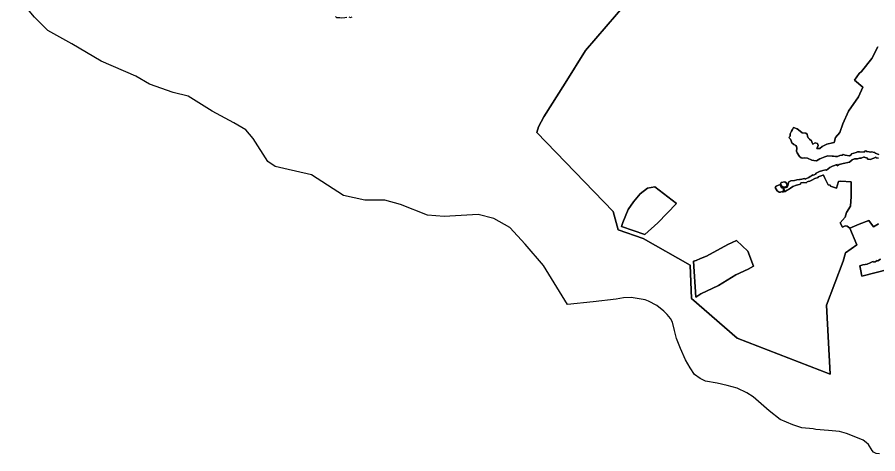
# Model space of a CAD drawing. Extents: x 542592 to 549536, y 1840490 to 1846308.
# Drawn here: x 545231 to 547157, y 1840908 to 1841884 of the extents above; entities that cross this region are included whole.
import ezdxf

# ---------------------------------------------------------------- set-up
doc = ezdxf.new("R2010")
doc.units = 0
doc.layers.add('Level 10', color=7, linetype='Continuous')

msp = doc.modelspace()

# ---------------------------------------------------------------- linework, layer by layer
at = {"layer": 'Level 10'}
for points in [[(547160.77, 1840908.48), (547153.76, 1840909.32), (547150.58, 1840910.41), (547148.82, 1840911.23), (547147.79, 1840912.06), (547144.83, 1840915.99), (547136.11, 1840929.1), (547131.42, 1840933.76), (547124.18, 1840938.9), (547103.93, 1840946.84), (547087.21, 1840953.85), (547071.52, 1840958.28), (547046.45, 1840960.63), (547018.57, 1840962.4), (547012.2, 1840964), (546986.84, 1840966.82), (546966.84, 1840973.49), (546938.45, 1840985.33), (546913.93, 1841004.71), (546878.02, 1841035.75), (546863.72, 1841044.58), (546842.34, 1841055.49), (546819.91, 1841060.9), (546797.86, 1841066.66), (546771.48, 1841070.9), (546759.54, 1841076.66), (546746.82, 1841085.43), (546737.34, 1841100.8), (546726.95, 1841118.75), (546715.59, 1841143.86), (546706.72, 1841166.07), (546702.14, 1841183.99), (546698, 1841202.74), (546693.61, 1841211.1), (546686.06, 1841219.87), (546678.46, 1841227.47), (546662.77, 1841239.66), (546644.38, 1841249.61), (546636.31, 1841252.29), (546605.25, 1841257.67), (546588.33, 1841256.74), (546571.8, 1841253.78), (546571.77, 1841253.77), (546520.24, 1841247.9), (546462.54, 1841241.91), (546408.91, 1841329.64), (546368.17, 1841377.31), (546334.09, 1841414.25), (546297.72, 1841434.73), (546263.07, 1841443.26), (546186.94, 1841438.72), (546149.44, 1841442.13), (546089.22, 1841466.01), (546054, 1841475.1), (546009.11, 1841475.67), (545961.39, 1841485.9), (545889.81, 1841531.96), (545827.89, 1841546.17), (545808.57, 1841550.72), (545792.07, 1841561.86), (545759.71, 1841613.25), (545743.15, 1841632.51), (545715.92, 1841648.54), (545667.87, 1841674.1), (545613.67, 1841707.86), (545580.43, 1841716.06), (545527.34, 1841734.87), (545496.92, 1841752.58), (545419.2, 1841785.8), (545353.36, 1841825.08), (545299.64, 1841854.39), (545269.88, 1841884.34), (545231.37, 1841931.39)], [(547158.97, 1841569.27), (547153.33, 1841570.39), (547152.66, 1841571.39), (547148.09, 1841569.59), (547139.73, 1841565.98), (547133.86, 1841566.98), (547134.25, 1841569.22), (547126.98, 1841571.36), (547126.38, 1841572.53), (547119.6, 1841568.98), (547116.03, 1841569.66), (547111.88, 1841568.11), (547108.54, 1841567.46), (547104.72, 1841567.54), (547099.62, 1841565.81), (547094.13, 1841560.65), (547079.42, 1841557.38), (547071, 1841555.07), (547066.33, 1841552.36), (547066.1, 1841555.24), (547055.78, 1841551.59), (547049.8, 1841548.4), (547042.65, 1841542.85), (547041.06, 1841543.19), (547034.26, 1841541.7), (547027.03, 1841539.14), (547019.41, 1841535.84), (547017.37, 1841533.6), (547015.03, 1841532.18), (547012.35, 1841531.44), (547011.5, 1841531.9), (547008.93, 1841529.82), (547005.72, 1841528.33), (547003.17, 1841526.42), (546997.59, 1841523.72), (546994.58, 1841522.04), (546994.1, 1841523.81), (546983.35, 1841521.4), (546981.55, 1841521.77), (546976.27, 1841520.83), (546970.54, 1841519.37), (546962.77, 1841518.5), (546958.09, 1841516.08), (546956.5, 1841511.66), (546955.88, 1841507.95), (546954.54, 1841504.28), (546952.38, 1841503.4), (546947.93, 1841502.83), (546947.09, 1841501.26), (546947.43, 1841498.64), (546948.12, 1841494.24), (546954.39, 1841497.78), (546957.13, 1841499.21), (546961.89, 1841501.91), (546967.32, 1841506.2), (546975.16, 1841508.69), (546983.87, 1841511.12), (546984.63, 1841514.4), (546990.49, 1841514.8), (546996.49, 1841513.82), (546998.73, 1841516.04), (547001.49, 1841517.31), (547005.16, 1841517.63), (547009.73, 1841519.95), (547016.3, 1841523.6), (547023.47, 1841526.45), (547023.36, 1841527.36), (547030.73, 1841529.94), (547033.76, 1841531.38), (547035.99, 1841531.55), (547038.2, 1841526.02), (547045.75, 1841510.05), (547050.86, 1841509.05), (547051.54, 1841506.49), (547064.68, 1841502.54), (547069.03, 1841517.41), (547074.59, 1841517.69), (547097.27, 1841516.53), (547097.75, 1841483.25), (547096.12, 1841461.7), (547087.39, 1841447.84), (547084.27, 1841437.57), (547073, 1841424.97), (547078.22, 1841415.05), (547084.27, 1841418), (547088.75, 1841417.05), (547094.34, 1841412.87), (547110.439, 1841375.738), (547084.638, 1841358.016), (547079.261, 1841339.204), (547042.168, 1841240.375), (547050.218, 1841086.41), (546842.328, 1841166.778), (546740.123, 1841255.736), (546737.203, 1841330.153), (546631.781, 1841390.069), (546576.014, 1841409.171), (546564.582, 1841450.215), (546393.949, 1841626.952), (546397.603, 1841639.133), (546409.662, 1841661.795), (546457.321, 1841736.683), (546503.198, 1841809.78), (546595.851, 1841917.59)], [(546595.851, 1841917.59), (546503.198, 1841809.78), (546457.321, 1841736.683), (546409.662, 1841661.795), (546397.603, 1841639.133), (546393.949, 1841626.952), (546564.582, 1841450.215), (546576.014, 1841409.171), (546631.781, 1841390.069), (546737.203, 1841330.153), (546740.123, 1841255.736), (546842.328, 1841166.778), (547050.218, 1841086.41), (547042.168, 1841240.375), (547079.261, 1841339.204), (547084.638, 1841358.016), (547110.439, 1841375.738), (547094.34, 1841412.87), (547115.65, 1841422), (547136.83, 1841429.91), (547147.54, 1841415.99), (547158.57, 1841422.21)], [(545943.56, 1841885.82), (545946.06, 1841883.94), (545949.01, 1841883.55), (545953.68, 1841883.52), (545957.71, 1841883.01), (545964.8, 1841883.91), (545968.89, 1841884.58)], [(545973.56, 1841885.19), (545977.4, 1841883.81), (545981.18, 1841885.23)], [(547159.42, 1841577.59), (547150.9, 1841580.45), (547150.28, 1841582.29), (547141.97, 1841583.41), (547140.95, 1841583.01), (547137.87, 1841583.26), (547132.85, 1841583.91), (547130.22, 1841585.62), (547127.69, 1841584.88), (547127.36, 1841582.75), (547115.83, 1841583.66), (547112.04, 1841583.56), (547108.58, 1841581.9), (547098.06, 1841579.25), (547097.32, 1841576.96), (547093.89, 1841574.17), (547084.23, 1841576.13), (547079.92, 1841577.79), (547077.62, 1841576.3), (547072.19, 1841575.5), (547066.66, 1841572.97), (547062.27, 1841572.97), (547058.36, 1841573.94), (547055.13, 1841573.53), (547044.98, 1841574.44), (547038.71, 1841572.33), (547027.1, 1841567.88), (547019.76, 1841563.01), (547014.05, 1841563.96), (547009.4, 1841564.68), (546999.66, 1841568.95), (546994.04, 1841569.86), (546989.25, 1841569.52), (546985.51, 1841570.42), (546982.14, 1841572.98), (546976.47, 1841580.86), (546975.39, 1841585.11), (546975.78, 1841591.42), (546975.09, 1841595.43), (546973.43, 1841597.72), (546969.22, 1841599.56), (546964.67, 1841603.5), (546963.5, 1841608.42), (546961.6, 1841611.42), (546957.96, 1841615.76), (546961.07, 1841618.53), (546961.16, 1841623.71), (546964.15, 1841629.8), (546966.26, 1841633.69), (546968.49, 1841637.54), (546976.4, 1841634.69), (546983.06, 1841629.93), (546987.7, 1841625.66), (546996.39, 1841624.83), (546999.24, 1841622.77), (546999.98, 1841618.72), (547001.43, 1841615.11), (547003.99, 1841611.9), (547008.9, 1841607.69), (547010, 1841603.45), (547011.91, 1841600.77), (547017.23, 1841603.55), (547022.35, 1841602.21), (547023.76, 1841597.26), (547020.61, 1841591.08), (547027.1, 1841591.17), (547032.64, 1841595.35), (547043.28, 1841600.5), (547055.48, 1841603.8), (547059.3, 1841604.3), (547062.37, 1841615.73), (547072.53, 1841626.92), (547078.62, 1841646.23), (547091.6, 1841674.66), (547113.89, 1841706.18), (547123.53, 1841727.73), (547105.12, 1841743.37), (547115.43, 1841758.26), (547120.87, 1841763.06), (547143.57, 1841791.88), (547157.4, 1841818.54)], [(547157.4, 1841818.54), (547143.57, 1841791.88), (547120.87, 1841763.06), (547115.43, 1841758.26), (547105.12, 1841743.37), (547123.53, 1841727.73), (547113.89, 1841706.18), (547091.6, 1841674.66), (547078.62, 1841646.23), (547072.53, 1841626.92), (547062.37, 1841615.73), (547059.3, 1841604.3), (547055.48, 1841603.8), (547043.28, 1841600.5), (547032.64, 1841595.35), (547027.1, 1841591.17), (547020.61, 1841591.08), (547023.76, 1841597.26), (547022.35, 1841602.21), (547017.23, 1841603.55), (547011.91, 1841600.77), (547010, 1841603.45), (547008.9, 1841607.69), (547003.99, 1841611.9), (547001.43, 1841615.11), (546999.98, 1841618.72), (546999.24, 1841622.77), (546996.39, 1841624.83), (546987.7, 1841625.66), (546983.06, 1841629.93), (546976.4, 1841634.69), (546968.49, 1841637.54), (546966.26, 1841633.69), (546964.15, 1841629.8), (546961.16, 1841623.71), (546961.07, 1841618.53), (546957.96, 1841615.76), (546961.6, 1841611.42), (546963.5, 1841608.42), (546964.67, 1841603.5), (546969.22, 1841599.56), (546973.43, 1841597.72), (546975.09, 1841595.43), (546975.78, 1841591.42), (546975.39, 1841585.11), (546976.47, 1841580.86), (546982.14, 1841572.98), (546985.51, 1841570.42), (546989.25, 1841569.52), (546994.04, 1841569.86), (546999.66, 1841568.95), (547009.4, 1841564.68), (547014.05, 1841563.96), (547019.76, 1841563.01), (547027.1, 1841567.88), (547038.71, 1841572.33), (547044.98, 1841574.44), (547055.13, 1841573.53), (547058.36, 1841573.94), (547062.27, 1841572.97), (547066.66, 1841572.97), (547072.19, 1841575.5), (547077.62, 1841576.3), (547079.92, 1841577.79), (547084.23, 1841576.13), (547093.89, 1841574.17), (547097.32, 1841576.96), (547098.06, 1841579.25), (547108.58, 1841581.9), (547112.04, 1841583.56), (547115.83, 1841583.66), (547127.36, 1841582.75), (547127.69, 1841584.88), (547130.22, 1841585.62), (547132.85, 1841583.91), (547137.87, 1841583.26), (547140.95, 1841583.01), (547141.97, 1841583.41), (547150.28, 1841582.29), (547150.9, 1841580.45), (547159.42, 1841577.59)], [(547158.57, 1841422.21), (547147.54, 1841415.99), (547136.83, 1841429.91), (547115.65, 1841422), (547094.34, 1841412.87), (547088.75, 1841417.05), (547084.27, 1841418), (547078.22, 1841415.05), (547073, 1841424.97), (547084.27, 1841437.57), (547087.39, 1841447.84), (547096.12, 1841461.7), (547097.75, 1841483.25), (547097.27, 1841516.53), (547074.59, 1841517.69), (547069.03, 1841517.41), (547064.68, 1841502.54), (547051.54, 1841506.49), (547050.86, 1841509.05), (547045.75, 1841510.05), (547038.2, 1841526.02), (547035.99, 1841531.55), (547033.76, 1841531.38), (547030.73, 1841529.94), (547023.36, 1841527.36), (547023.47, 1841526.45), (547016.3, 1841523.6), (547009.73, 1841519.95), (547005.16, 1841517.63), (547001.49, 1841517.31), (546998.73, 1841516.04), (546996.49, 1841513.82), (546990.49, 1841514.8), (546984.63, 1841514.4), (546983.87, 1841511.12), (546975.16, 1841508.69), (546967.32, 1841506.2), (546961.89, 1841501.91), (546957.13, 1841499.21), (546954.39, 1841497.78), (546948.12, 1841494.24), (546947.43, 1841498.64), (546947.09, 1841501.26), (546947.93, 1841502.83), (546952.38, 1841503.4), (546954.54, 1841504.28), (546955.88, 1841507.95), (546956.5, 1841511.66), (546958.09, 1841516.08), (546962.77, 1841518.5), (546970.54, 1841519.37), (546976.27, 1841520.83), (546981.55, 1841521.77), (546983.35, 1841521.4), (546994.1, 1841523.81), (546994.58, 1841522.04), (546997.59, 1841523.72), (547003.17, 1841526.42), (547005.72, 1841528.33), (547008.93, 1841529.82), (547011.5, 1841531.9), (547012.35, 1841531.44), (547015.03, 1841532.18), (547017.37, 1841533.6), (547019.41, 1841535.84), (547027.03, 1841539.14), (547034.26, 1841541.7), (547041.06, 1841543.19), (547042.65, 1841542.85), (547049.8, 1841548.4), (547055.78, 1841551.59), (547066.1, 1841555.24), (547066.33, 1841552.36), (547071, 1841555.07), (547079.42, 1841557.38), (547094.13, 1841560.65), (547099.62, 1841565.81), (547104.72, 1841567.54), (547108.54, 1841567.46), (547111.88, 1841568.11), (547116.03, 1841569.66), (547119.6, 1841568.98), (547126.38, 1841572.53), (547126.98, 1841571.36), (547134.25, 1841569.22), (547133.86, 1841566.98), (547139.73, 1841565.98), (547148.09, 1841569.59), (547152.66, 1841571.39), (547153.33, 1841570.39), (547158.97, 1841569.27)], [(547182.46, 1841321.2), (547121.32, 1841305.56), (547118.62, 1841321.28), (547116.72, 1841328.4), (547123.96, 1841330.75), (547128.7, 1841331.57), (547133.33, 1841332.7), (547140.21, 1841335.69), (547144.74, 1841337.87), (547147.28, 1841338.08), (547147.63, 1841337.19), (547148.18, 1841336.64), (547150.07, 1841337.3), (547150.92, 1841337.56), (547155.41, 1841340.59), (547156.19, 1841339.32), (547156.9, 1841339.8), (547163.28, 1841343.71)], [(547163.28, 1841343.71), (547156.9, 1841339.8), (547156.19, 1841339.32), (547155.41, 1841340.59), (547150.92, 1841337.56), (547150.07, 1841337.3), (547148.18, 1841336.64), (547147.63, 1841337.19), (547147.28, 1841338.08), (547144.74, 1841337.87), (547140.21, 1841335.69), (547133.33, 1841332.7), (547128.7, 1841331.57), (547123.96, 1841330.75), (547116.72, 1841328.4), (547118.62, 1841321.28), (547121.32, 1841305.56), (547182.46, 1841321.2)]]:
    msp.add_lwpolyline(points, dxfattribs=at)
for points in [[(546706.82, 1841467.81), (546664.64, 1841424.87), (546635.77, 1841398.95), (546583.97, 1841416.72), (546586.93, 1841425.61), (546598.77, 1841454.48), (546610.61, 1841471.52), (546625.41, 1841489.29), (546641.69, 1841501.88), (546657.98, 1841505.58)], [(546664.64, 1841424.87), (546706.82, 1841467.81), (546657.98, 1841505.58), (546641.69, 1841501.88), (546625.41, 1841489.29), (546610.61, 1841471.52), (546598.77, 1841454.48), (546586.93, 1841425.61), (546583.97, 1841416.72), (546635.77, 1841398.95)], [(546946.29, 1841498.64), (546947, 1841494.84), (546945.2, 1841493.48), (546943.01, 1841495.12), (546939.66, 1841493.29), (546936.39, 1841493.08), (546932.14, 1841496.05), (546927.77, 1841503.36), (546929.61, 1841506.84), (546938.28, 1841510.43), (546940.12, 1841506.38), (546942.7, 1841502.94), (546946.28, 1841501.56)], [(546947, 1841494.84), (546946.29, 1841498.64), (546946.28, 1841501.56), (546942.7, 1841502.94), (546940.12, 1841506.38), (546938.28, 1841510.43), (546929.61, 1841506.84), (546927.77, 1841503.36), (546932.14, 1841496.05), (546936.39, 1841493.08), (546939.66, 1841493.29), (546943.01, 1841495.12), (546945.2, 1841493.48)], [(546951.85, 1841514.06), (546954.14, 1841510.36), (546953.48, 1841507.4), (546951.77, 1841505.71), (546948.56, 1841504.43), (546945.26, 1841504.78), (546941.52, 1841507.1), (546939.59, 1841511.26), (546941.09, 1841514.91), (546949.16, 1841516.51)], [(546954.14, 1841510.36), (546951.85, 1841514.06), (546949.16, 1841516.51), (546941.09, 1841514.91), (546939.59, 1841511.26), (546941.52, 1841507.1), (546945.26, 1841504.78), (546948.56, 1841504.43), (546951.77, 1841505.71), (546953.48, 1841507.4)], [(546879.25, 1841327.86), (546867.41, 1841321.2), (546839.29, 1841308.61), (546800.81, 1841284.91), (546760.84, 1841265.66), (546749.74, 1841258.26), (546744.56, 1841338.97), (546750.48, 1841340.45), (546760.1, 1841344.89), (546774.16, 1841350.08), (546821.53, 1841375.99), (546840.77, 1841384.88), (546865.93, 1841361.18)], [(546867.41, 1841321.2), (546879.25, 1841327.86), (546865.93, 1841361.18), (546840.77, 1841384.88), (546821.53, 1841375.99), (546774.16, 1841350.08), (546760.1, 1841344.89), (546750.48, 1841340.45), (546744.56, 1841338.97), (546749.74, 1841258.26), (546760.84, 1841265.66), (546800.81, 1841284.91), (546839.29, 1841308.61)]]:
    msp.add_lwpolyline(points, close=True, dxfattribs=at)

doc.saveas('drawing.dxf')
